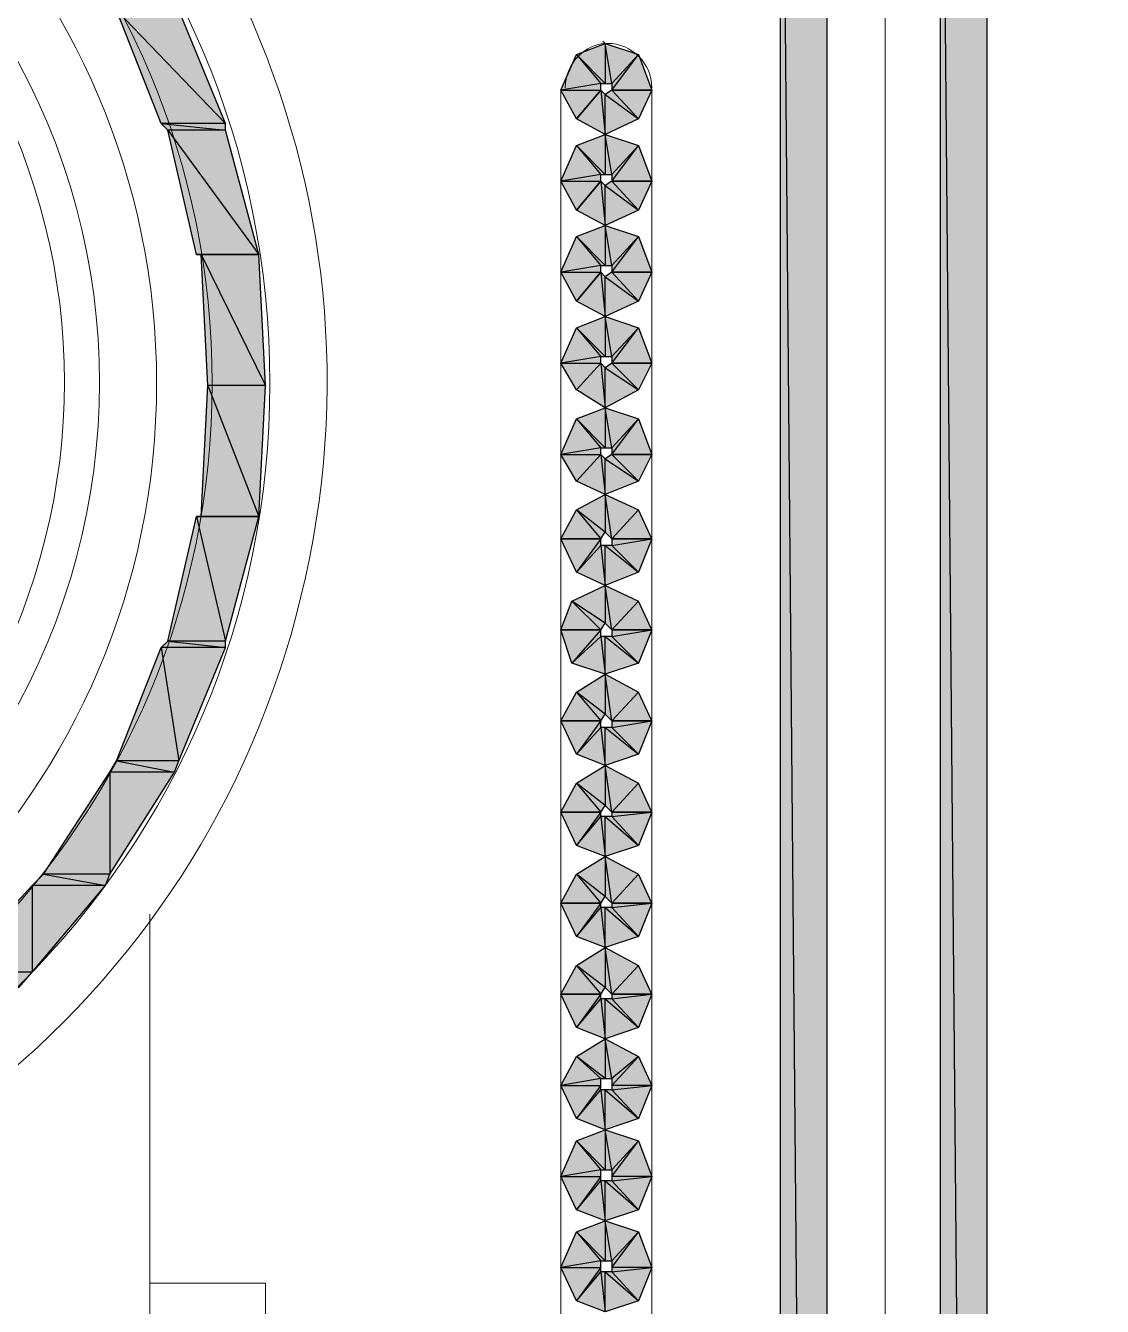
# Model space of a CAD drawing. Header units: millimetres. Extents: x 50 to 186, y -32 to 33.
# Drawn here: x 121.12 to 121.797, y -7.125 to -6.32 of the extents above; entities that cross this region are included whole.
import ezdxf

# ---------------------------------------------------------------- set-up
doc = ezdxf.new("R2010")
doc.units = ezdxf.units.MM
doc.layers.add('Prumada Eletrica', color=40, linetype='Continuous', lineweight=30)

msp = doc.modelspace()

# ---------------------------------------------------------------- hatches: boundary and pattern name
at = {"layer": 'Prumada Eletrica', "true_color": 0x000007}
h = msp.add_hatch(color=7, dxfattribs=at)
h.paths.add_polyline_path([(121.62431, -5.98433), (121.59498, -5.98433), (121.62431, -9.32817)])
h.paths.add_polyline_path([(121.59498, -5.98433), (121.62431, -9.32817), (121.59498, -9.32817)])
h = msp.add_hatch(color=7, dxfattribs=at)
h.paths.add_polyline_path([(121.72488, -5.98433), (121.69555, -5.98433), (121.72488, -9.32817)])
h.paths.add_polyline_path([(121.69555, -5.98433), (121.72488, -9.32817), (121.69555, -9.32817)])
h = msp.add_hatch(color=7, dxfattribs=at)
h.paths.add_polyline_path([(121.21646, -6.30977), (121.17735, -6.30977), (121.24579, -6.38101)])
h.paths.add_polyline_path([(121.17735, -6.30977), (121.24579, -6.38101), (121.20529, -6.38101)])
h = msp.add_hatch(color=7, dxfattribs=at)
h.paths.add_polyline_path([(121.51397, -6.36006), (121.48883, -6.36006), (121.50559, -6.33771)])
h.paths.add_polyline_path([(121.48883, -6.36006), (121.50559, -6.33771), (121.48883, -6.35587)])
h.paths.add_polyline_path([(121.50559, -6.33771), (121.48883, -6.35587), (121.48464, -6.33073)])
h.paths.add_polyline_path([(121.48883, -6.35587), (121.48464, -6.33073), (121.48464, -6.35587)])
h.paths.add_polyline_path([(121.48464, -6.33073), (121.48464, -6.35587), (121.46648, -6.33771)])
h.paths.add_polyline_path([(121.48464, -6.35587), (121.46648, -6.33771), (121.48184, -6.35587)])
h.paths.add_polyline_path([(121.46648, -6.33771), (121.48184, -6.35587), (121.4567, -6.36006)])
h.paths.add_polyline_path([(121.48184, -6.35587), (121.4567, -6.36006), (121.48184, -6.36006)])
h.paths.add_polyline_path([(121.4567, -6.36006), (121.48184, -6.36006), (121.46648, -6.37822)])
h = msp.add_hatch(color=7, dxfattribs=at)
h.paths.add_polyline_path([(121.46648, -6.37822), (121.48184, -6.36006), (121.48464, -6.38799)])
h.paths.add_polyline_path([(121.48184, -6.36006), (121.48464, -6.38799), (121.48464, -6.36285)])
h.paths.add_polyline_path([(121.48464, -6.38799), (121.48464, -6.36285), (121.50559, -6.37822)])
h.paths.add_polyline_path([(121.48464, -6.36285), (121.50559, -6.37822), (121.48883, -6.36006)])
h.paths.add_polyline_path([(121.50559, -6.37822), (121.48883, -6.36006), (121.51397, -6.36006)])
h = msp.add_hatch(color=7, dxfattribs=at)
h.paths.add_polyline_path([(121.24579, -6.38101), (121.20529, -6.38101), (121.24579, -6.3852)])
h.paths.add_polyline_path([(121.20529, -6.38101), (121.24579, -6.3852), (121.20948, -6.3852)])
h = msp.add_hatch(color=7, dxfattribs=at)
h.paths.add_polyline_path([(121.24579, -6.3852), (121.20948, -6.3852), (121.26674, -6.46342)])
h.paths.add_polyline_path([(121.20948, -6.3852), (121.26674, -6.46342), (121.22763, -6.46342)])
h = msp.add_hatch(color=7, dxfattribs=at)
h.paths.add_polyline_path([(121.51397, -6.41732), (121.48883, -6.41732), (121.50559, -6.39498)])
h.paths.add_polyline_path([(121.48883, -6.41732), (121.50559, -6.39498), (121.48883, -6.41313)])
h.paths.add_polyline_path([(121.50559, -6.39498), (121.48883, -6.41313), (121.48464, -6.38799)])
h.paths.add_polyline_path([(121.48883, -6.41313), (121.48464, -6.38799), (121.48464, -6.41313)])
h.paths.add_polyline_path([(121.48464, -6.38799), (121.48464, -6.41313), (121.46648, -6.39498)])
h.paths.add_polyline_path([(121.48464, -6.41313), (121.46648, -6.39498), (121.48184, -6.41313)])
h.paths.add_polyline_path([(121.46648, -6.39498), (121.48184, -6.41313), (121.4567, -6.41732)])
h.paths.add_polyline_path([(121.48184, -6.41313), (121.4567, -6.41732), (121.48184, -6.41732)])
h.paths.add_polyline_path([(121.4567, -6.41732), (121.48184, -6.41732), (121.46648, -6.43548)])
h = msp.add_hatch(color=7, dxfattribs=at)
h.paths.add_polyline_path([(121.46648, -6.43548), (121.48184, -6.41732), (121.48464, -6.44526)])
h.paths.add_polyline_path([(121.48184, -6.41732), (121.48464, -6.44526), (121.48464, -6.42012)])
h.paths.add_polyline_path([(121.48464, -6.44526), (121.48464, -6.42012), (121.50559, -6.43548)])
h.paths.add_polyline_path([(121.48464, -6.42012), (121.50559, -6.43548), (121.48883, -6.41732)])
h.paths.add_polyline_path([(121.50559, -6.43548), (121.48883, -6.41732), (121.51397, -6.41732)])
h = msp.add_hatch(color=7, dxfattribs=at)
h.paths.add_polyline_path([(121.51397, -6.47459), (121.48883, -6.47459), (121.50559, -6.45224)])
h.paths.add_polyline_path([(121.48883, -6.47459), (121.50559, -6.45224), (121.48883, -6.4704)])
h.paths.add_polyline_path([(121.50559, -6.45224), (121.48883, -6.4704), (121.48464, -6.44526)])
h.paths.add_polyline_path([(121.48883, -6.4704), (121.48464, -6.44526), (121.48464, -6.4704)])
h.paths.add_polyline_path([(121.48464, -6.44526), (121.48464, -6.4704), (121.46648, -6.45224)])
h.paths.add_polyline_path([(121.48464, -6.4704), (121.46648, -6.45224), (121.48184, -6.4704)])
h.paths.add_polyline_path([(121.46648, -6.45224), (121.48184, -6.4704), (121.4567, -6.47459)])
h.paths.add_polyline_path([(121.48184, -6.4704), (121.4567, -6.47459), (121.48184, -6.47459)])
h.paths.add_polyline_path([(121.4567, -6.47459), (121.48184, -6.47459), (121.46648, -6.49275)])
h = msp.add_hatch(color=7, dxfattribs=at)
h.paths.add_polyline_path([(121.26674, -6.46342), (121.23043, -6.46342), (121.27093, -6.54583)])
h.paths.add_polyline_path([(121.23043, -6.46342), (121.27093, -6.54583), (121.23462, -6.54583)])
h = msp.add_hatch(color=7, dxfattribs=at)
h.paths.add_polyline_path([(121.46648, -6.49275), (121.48184, -6.47459), (121.48464, -6.50253)])
h.paths.add_polyline_path([(121.48184, -6.47459), (121.48464, -6.50253), (121.48464, -6.47739)])
h.paths.add_polyline_path([(121.48464, -6.50253), (121.48464, -6.47739), (121.50559, -6.49275)])
h.paths.add_polyline_path([(121.48464, -6.47739), (121.50559, -6.49275), (121.48883, -6.47459)])
h.paths.add_polyline_path([(121.50559, -6.49275), (121.48883, -6.47459), (121.51397, -6.47459)])
h = msp.add_hatch(color=7, dxfattribs=at)
h.paths.add_polyline_path([(121.51397, -6.53186), (121.48883, -6.53186), (121.50559, -6.50951)])
h.paths.add_polyline_path([(121.48883, -6.53186), (121.50559, -6.50951), (121.48883, -6.52767)])
h.paths.add_polyline_path([(121.50559, -6.50951), (121.48883, -6.52767), (121.48464, -6.50253)])
h.paths.add_polyline_path([(121.48883, -6.52767), (121.48464, -6.50253), (121.48464, -6.52767)])
h.paths.add_polyline_path([(121.48464, -6.50253), (121.48464, -6.52767), (121.46648, -6.50951)])
h.paths.add_polyline_path([(121.48464, -6.52767), (121.46648, -6.50951), (121.48184, -6.52767)])
h.paths.add_polyline_path([(121.46648, -6.50951), (121.48184, -6.52767), (121.4567, -6.53186)])
h.paths.add_polyline_path([(121.48184, -6.52767), (121.4567, -6.53186), (121.48184, -6.53186)])
h.paths.add_polyline_path([(121.4567, -6.53186), (121.48184, -6.53186), (121.46648, -6.54862)])
h = msp.add_hatch(color=7, dxfattribs=at)
h.paths.add_polyline_path([(121.46648, -6.54862), (121.48184, -6.53186), (121.48464, -6.55979)])
h.paths.add_polyline_path([(121.48184, -6.53186), (121.48464, -6.55979), (121.48464, -6.53465)])
h.paths.add_polyline_path([(121.48464, -6.55979), (121.48464, -6.53465), (121.50559, -6.54862)])
h.paths.add_polyline_path([(121.48464, -6.53465), (121.50559, -6.54862), (121.48883, -6.53186)])
h.paths.add_polyline_path([(121.50559, -6.54862), (121.48883, -6.53186), (121.51397, -6.53186)])
h = msp.add_hatch(color=7, dxfattribs=at)
h.paths.add_polyline_path([(121.27093, -6.54583), (121.23462, -6.54583), (121.26674, -6.62823)])
h.paths.add_polyline_path([(121.23462, -6.54583), (121.26674, -6.62823), (121.23043, -6.62823)])
h = msp.add_hatch(color=7, dxfattribs=at)
h.paths.add_polyline_path([(121.51397, -6.58913), (121.48883, -6.58913), (121.50559, -6.56678)])
h.paths.add_polyline_path([(121.48883, -6.58913), (121.50559, -6.56678), (121.48883, -6.58494)])
h.paths.add_polyline_path([(121.50559, -6.56678), (121.48883, -6.58494), (121.48464, -6.55979)])
h.paths.add_polyline_path([(121.48883, -6.58494), (121.48464, -6.55979), (121.48464, -6.58494)])
h.paths.add_polyline_path([(121.48464, -6.55979), (121.48464, -6.58494), (121.46648, -6.56678)])
h.paths.add_polyline_path([(121.48464, -6.58494), (121.46648, -6.56678), (121.48184, -6.58494)])
h.paths.add_polyline_path([(121.46648, -6.56678), (121.48184, -6.58494), (121.4567, -6.58913)])
h.paths.add_polyline_path([(121.48184, -6.58494), (121.4567, -6.58913), (121.48184, -6.58913)])
h.paths.add_polyline_path([(121.4567, -6.58913), (121.48184, -6.58913), (121.46648, -6.60589)])
h = msp.add_hatch(color=7, dxfattribs=at)
h.paths.add_polyline_path([(121.46648, -6.60589), (121.48184, -6.58913), (121.48464, -6.61427)])
h.paths.add_polyline_path([(121.48184, -6.58913), (121.48464, -6.61427), (121.48464, -6.59192)])
h.paths.add_polyline_path([(121.48464, -6.61427), (121.48464, -6.59192), (121.50559, -6.60589)])
h.paths.add_polyline_path([(121.48464, -6.59192), (121.50559, -6.60589), (121.48883, -6.58913)])
h.paths.add_polyline_path([(121.50559, -6.60589), (121.48883, -6.58913), (121.51397, -6.58913)])
h = msp.add_hatch(color=7, dxfattribs=at)
h.paths.add_polyline_path([(121.51397, -6.6422), (121.50559, -6.62404), (121.48883, -6.6422)])
h.paths.add_polyline_path([(121.50559, -6.62404), (121.48883, -6.6422), (121.48464, -6.61427)])
h.paths.add_polyline_path([(121.48883, -6.6422), (121.48464, -6.61427), (121.48464, -6.63801)])
h.paths.add_polyline_path([(121.48464, -6.61427), (121.48464, -6.63801), (121.46648, -6.62404)])
h.paths.add_polyline_path([(121.48464, -6.63801), (121.46648, -6.62404), (121.48184, -6.6422)])
h.paths.add_polyline_path([(121.46648, -6.62404), (121.48184, -6.6422), (121.4567, -6.6422)])
h = msp.add_hatch(color=7, dxfattribs=at)
h.paths.add_polyline_path([(121.26674, -6.62823), (121.22763, -6.62823), (121.24579, -6.70645)])
h.paths.add_polyline_path([(121.22763, -6.62823), (121.24579, -6.70645), (121.20948, -6.70645)])
h = msp.add_hatch(color=7, dxfattribs=at)
h.paths.add_polyline_path([(121.4567, -6.6422), (121.48184, -6.6422), (121.46648, -6.66315)])
h.paths.add_polyline_path([(121.48184, -6.6422), (121.46648, -6.66315), (121.48184, -6.64639)])
h.paths.add_polyline_path([(121.46648, -6.66315), (121.48184, -6.64639), (121.48464, -6.67153)])
h.paths.add_polyline_path([(121.48184, -6.64639), (121.48464, -6.67153), (121.48464, -6.64639)])
h.paths.add_polyline_path([(121.48464, -6.67153), (121.48464, -6.64639), (121.50559, -6.66315)])
h.paths.add_polyline_path([(121.48464, -6.64639), (121.50559, -6.66315), (121.48883, -6.64639)])
h.paths.add_polyline_path([(121.50559, -6.66315), (121.48883, -6.64639), (121.51397, -6.6422)])
h.paths.add_polyline_path([(121.48883, -6.64639), (121.51397, -6.6422), (121.48883, -6.6422)])
h = msp.add_hatch(color=7, dxfattribs=at)
h.paths.add_polyline_path([(121.51397, -6.69947), (121.50559, -6.68131), (121.48883, -6.69947)])
h.paths.add_polyline_path([(121.50559, -6.68131), (121.48883, -6.69947), (121.48464, -6.67153)])
h.paths.add_polyline_path([(121.48883, -6.69947), (121.48464, -6.67153), (121.48464, -6.69528)])
h.paths.add_polyline_path([(121.48464, -6.67153), (121.48464, -6.69528), (121.46369, -6.68131)])
h.paths.add_polyline_path([(121.48464, -6.69528), (121.46369, -6.68131), (121.48184, -6.69947)])
h.paths.add_polyline_path([(121.46369, -6.68131), (121.48184, -6.69947), (121.4567, -6.69947)])
h = msp.add_hatch(color=7, dxfattribs=at)
h.paths.add_polyline_path([(121.4567, -6.69947), (121.48184, -6.69947), (121.46369, -6.72042)])
h.paths.add_polyline_path([(121.48184, -6.69947), (121.46369, -6.72042), (121.48184, -6.70366)])
h.paths.add_polyline_path([(121.46369, -6.72042), (121.48184, -6.70366), (121.48464, -6.7274)])
h.paths.add_polyline_path([(121.48184, -6.70366), (121.48464, -6.7274), (121.48464, -6.70366)])
h.paths.add_polyline_path([(121.48464, -6.7274), (121.48464, -6.70366), (121.50559, -6.72042)])
h.paths.add_polyline_path([(121.48464, -6.70366), (121.50559, -6.72042), (121.48883, -6.70366)])
h.paths.add_polyline_path([(121.50559, -6.72042), (121.48883, -6.70366), (121.51397, -6.69947)])
h.paths.add_polyline_path([(121.48883, -6.70366), (121.51397, -6.69947), (121.48883, -6.69947)])
h = msp.add_hatch(color=7, dxfattribs=at)
h.paths.add_polyline_path([(121.24579, -6.70645), (121.20948, -6.70645), (121.24579, -6.71064)])
h.paths.add_polyline_path([(121.20948, -6.70645), (121.24579, -6.71064), (121.20529, -6.71064)])
h = msp.add_hatch(color=7, dxfattribs=at)
h.paths.add_polyline_path([(121.24579, -6.71064), (121.20529, -6.71064), (121.21646, -6.78188)])
h.paths.add_polyline_path([(121.20529, -6.71064), (121.21646, -6.78188), (121.17735, -6.78188)])
h = msp.add_hatch(color=7, dxfattribs=at)
h.paths.add_polyline_path([(121.51397, -6.75674), (121.50559, -6.73858), (121.48883, -6.75674)])
h.paths.add_polyline_path([(121.50559, -6.73858), (121.48883, -6.75674), (121.48464, -6.7274)])
h.paths.add_polyline_path([(121.48883, -6.75674), (121.48464, -6.7274), (121.48464, -6.75255)])
h.paths.add_polyline_path([(121.48464, -6.7274), (121.48464, -6.75255), (121.46648, -6.73858)])
h.paths.add_polyline_path([(121.48464, -6.75255), (121.46648, -6.73858), (121.48184, -6.75674)])
h.paths.add_polyline_path([(121.46648, -6.73858), (121.48184, -6.75674), (121.4567, -6.75674)])
h = msp.add_hatch(color=7, dxfattribs=at)
h.paths.add_polyline_path([(121.4567, -6.75674), (121.48184, -6.75674), (121.46648, -6.77769)])
h.paths.add_polyline_path([(121.48184, -6.75674), (121.46648, -6.77769), (121.48184, -6.76093)])
h.paths.add_polyline_path([(121.46648, -6.77769), (121.48184, -6.76093), (121.48464, -6.78467)])
h.paths.add_polyline_path([(121.48184, -6.76093), (121.48464, -6.78467), (121.48464, -6.76093)])
h.paths.add_polyline_path([(121.48464, -6.78467), (121.48464, -6.76093), (121.50559, -6.77769)])
h.paths.add_polyline_path([(121.48464, -6.76093), (121.50559, -6.77769), (121.48883, -6.76093)])
h.paths.add_polyline_path([(121.50559, -6.77769), (121.48883, -6.76093), (121.51397, -6.75674)])
h.paths.add_polyline_path([(121.48883, -6.76093), (121.51397, -6.75674), (121.48883, -6.75674)])
h = msp.add_hatch(color=7, dxfattribs=at)
h.paths.add_polyline_path([(121.21646, -6.78188), (121.17735, -6.78188), (121.21367, -6.78886)])
h.paths.add_polyline_path([(121.17735, -6.78188), (121.21367, -6.78886), (121.17316, -6.78886)])
h = msp.add_hatch(color=7, dxfattribs=at)
h.paths.add_polyline_path([(121.51397, -6.814), (121.50559, -6.79585), (121.48883, -6.814)])
h.paths.add_polyline_path([(121.50559, -6.79585), (121.48883, -6.814), (121.48464, -6.78467)])
h.paths.add_polyline_path([(121.48883, -6.814), (121.48464, -6.78467), (121.48464, -6.80981)])
h.paths.add_polyline_path([(121.48464, -6.78467), (121.48464, -6.80981), (121.46648, -6.79585)])
h.paths.add_polyline_path([(121.48464, -6.80981), (121.46648, -6.79585), (121.48184, -6.814)])
h.paths.add_polyline_path([(121.46648, -6.79585), (121.48184, -6.814), (121.4567, -6.814)])
h = msp.add_hatch(color=7, dxfattribs=at)
h.paths.add_polyline_path([(121.21367, -6.78886), (121.17316, -6.78886), (121.17316, -6.85311)])
h.paths.add_polyline_path([(121.17316, -6.78886), (121.17316, -6.85311), (121.13126, -6.85311)])
h = msp.add_hatch(color=7, dxfattribs=at)
h.paths.add_polyline_path([(121.4567, -6.814), (121.48184, -6.814), (121.46648, -6.83496)])
h.paths.add_polyline_path([(121.48184, -6.814), (121.46648, -6.83496), (121.48184, -6.8168)])
h.paths.add_polyline_path([(121.46648, -6.83496), (121.48184, -6.8168), (121.48464, -6.84194)])
h.paths.add_polyline_path([(121.48184, -6.8168), (121.48464, -6.84194), (121.48464, -6.8168)])
h.paths.add_polyline_path([(121.48464, -6.84194), (121.48464, -6.8168), (121.50559, -6.83496)])
h.paths.add_polyline_path([(121.48464, -6.8168), (121.50559, -6.83496), (121.48883, -6.8168)])
h.paths.add_polyline_path([(121.50559, -6.83496), (121.48883, -6.8168), (121.51397, -6.814)])
h.paths.add_polyline_path([(121.48883, -6.8168), (121.51397, -6.814), (121.48883, -6.814)])
h = msp.add_hatch(color=7, dxfattribs=at)
h.paths.add_polyline_path([(121.51397, -6.87127), (121.50559, -6.85311), (121.48883, -6.87127)])
h.paths.add_polyline_path([(121.50559, -6.85311), (121.48883, -6.87127), (121.48464, -6.84194)])
h.paths.add_polyline_path([(121.48883, -6.87127), (121.48464, -6.84194), (121.48464, -6.86708)])
h.paths.add_polyline_path([(121.48464, -6.84194), (121.48464, -6.86708), (121.46648, -6.85311)])
h.paths.add_polyline_path([(121.48464, -6.86708), (121.46648, -6.85311), (121.48184, -6.87127)])
h.paths.add_polyline_path([(121.46648, -6.85311), (121.48184, -6.87127), (121.4567, -6.87127)])
h = msp.add_hatch(color=7, dxfattribs=at)
h.paths.add_polyline_path([(121.17037, -6.8601), (121.12427, -6.8601), (121.12427, -6.91457)])
h.paths.add_polyline_path([(121.12427, -6.8601), (121.12427, -6.91457), (121.07399, -6.91457)])
h = msp.add_hatch(color=7, dxfattribs=at)
h.paths.add_polyline_path([(121.17316, -6.85311), (121.13126, -6.85311), (121.17037, -6.8601)])
h.paths.add_polyline_path([(121.13126, -6.85311), (121.17037, -6.8601), (121.12427, -6.8601)])
h = msp.add_hatch(color=7, dxfattribs=at)
h.paths.add_polyline_path([(121.4567, -6.87127), (121.48184, -6.87127), (121.46648, -6.89222)])
h.paths.add_polyline_path([(121.48184, -6.87127), (121.46648, -6.89222), (121.48184, -6.87406)])
h.paths.add_polyline_path([(121.46648, -6.89222), (121.48184, -6.87406), (121.48464, -6.89921)])
h.paths.add_polyline_path([(121.48184, -6.87406), (121.48464, -6.89921), (121.48464, -6.87406)])
h.paths.add_polyline_path([(121.48464, -6.89921), (121.48464, -6.87406), (121.50559, -6.89222)])
h.paths.add_polyline_path([(121.48464, -6.87406), (121.50559, -6.89222), (121.48883, -6.87406)])
h.paths.add_polyline_path([(121.50559, -6.89222), (121.48883, -6.87406), (121.51397, -6.87127)])
h.paths.add_polyline_path([(121.48883, -6.87406), (121.51397, -6.87127), (121.48883, -6.87127)])
h = msp.add_hatch(color=7, dxfattribs=at)
h.paths.add_polyline_path([(121.51397, -6.92854), (121.50559, -6.91038), (121.48883, -6.92854)])
h.paths.add_polyline_path([(121.50559, -6.91038), (121.48883, -6.92854), (121.48464, -6.89921)])
h.paths.add_polyline_path([(121.48883, -6.92854), (121.48464, -6.89921), (121.48464, -6.92435)])
h.paths.add_polyline_path([(121.48464, -6.89921), (121.48464, -6.92435), (121.46648, -6.91038)])
h.paths.add_polyline_path([(121.48464, -6.92435), (121.46648, -6.91038), (121.48184, -6.92854)])
h.paths.add_polyline_path([(121.46648, -6.91038), (121.48184, -6.92854), (121.4567, -6.92854)])
h = msp.add_hatch(color=7, dxfattribs=at)
h.paths.add_polyline_path([(121.12427, -6.91457), (121.07399, -6.91457), (121.11589, -6.92435)])
h.paths.add_polyline_path([(121.07399, -6.91457), (121.11589, -6.92435), (121.05863, -6.92435)])
h = msp.add_hatch(color=7, dxfattribs=at)
h.paths.add_polyline_path([(121.4567, -6.92854), (121.48184, -6.92854), (121.46648, -6.94949)])
h.paths.add_polyline_path([(121.48184, -6.92854), (121.46648, -6.94949), (121.48184, -6.93133)])
h.paths.add_polyline_path([(121.46648, -6.94949), (121.48184, -6.93133), (121.48464, -6.95647)])
h.paths.add_polyline_path([(121.48184, -6.93133), (121.48464, -6.95647), (121.48464, -6.93133)])
h.paths.add_polyline_path([(121.48464, -6.95647), (121.48464, -6.93133), (121.50559, -6.94949)])
h.paths.add_polyline_path([(121.48464, -6.93133), (121.50559, -6.94949), (121.48883, -6.93133)])
h.paths.add_polyline_path([(121.50559, -6.94949), (121.48883, -6.93133), (121.51397, -6.92854)])
h.paths.add_polyline_path([(121.48883, -6.93133), (121.51397, -6.92854), (121.48883, -6.92854)])
h = msp.add_hatch(color=7, dxfattribs=at)
h.paths.add_polyline_path([(121.50559, -7.00676), (121.48883, -6.9886), (121.51397, -6.98581)])
h.paths.add_polyline_path([(121.48883, -6.9886), (121.51397, -6.98581), (121.48883, -6.98581)])
h.paths.add_polyline_path([(121.51397, -6.98581), (121.48883, -6.98581), (121.50559, -6.96765)])
h.paths.add_polyline_path([(121.48883, -6.98581), (121.50559, -6.96765), (121.48883, -6.98161)])
h.paths.add_polyline_path([(121.50559, -6.96765), (121.48883, -6.98161), (121.48464, -6.95647)])
h.paths.add_polyline_path([(121.48883, -6.98161), (121.48464, -6.95647), (121.48464, -6.98161)])
h.paths.add_polyline_path([(121.48464, -6.95647), (121.48464, -6.98161), (121.46648, -6.96765)])
h.paths.add_polyline_path([(121.48464, -6.98161), (121.46648, -6.96765), (121.48184, -6.98161)])
h.paths.add_polyline_path([(121.46648, -6.96765), (121.48184, -6.98161), (121.4567, -6.98581)])
h.paths.add_polyline_path([(121.48184, -6.98161), (121.4567, -6.98581), (121.48184, -6.98581)])
h.paths.add_polyline_path([(121.4567, -6.98581), (121.48184, -6.98581), (121.46648, -7.00676)])
h.paths.add_polyline_path([(121.48184, -6.98581), (121.46648, -7.00676), (121.48184, -6.9886)])
h.paths.add_polyline_path([(121.46648, -7.00676), (121.48184, -6.9886), (121.48464, -7.01374)])
h.paths.add_polyline_path([(121.48184, -6.9886), (121.48464, -7.01374), (121.48464, -6.9886)])
h.paths.add_polyline_path([(121.48464, -7.01374), (121.48464, -6.9886), (121.50559, -7.00676)])
h.paths.add_polyline_path([(121.48464, -6.9886), (121.50559, -7.00676), (121.48883, -6.9886)])
h = msp.add_hatch(color=7, dxfattribs=at)
h.paths.add_polyline_path([(121.50559, -7.06402), (121.48883, -7.04587), (121.51397, -7.04307)])
h.paths.add_polyline_path([(121.48883, -7.04587), (121.51397, -7.04307), (121.48883, -7.04307)])
h.paths.add_polyline_path([(121.51397, -7.04307), (121.48883, -7.04307), (121.50559, -7.02072)])
h.paths.add_polyline_path([(121.48883, -7.04307), (121.50559, -7.02072), (121.48883, -7.03888)])
h.paths.add_polyline_path([(121.50559, -7.02072), (121.48883, -7.03888), (121.48464, -7.01374)])
h.paths.add_polyline_path([(121.48883, -7.03888), (121.48464, -7.01374), (121.48464, -7.03888)])
h.paths.add_polyline_path([(121.48464, -7.01374), (121.48464, -7.03888), (121.46648, -7.02072)])
h.paths.add_polyline_path([(121.48464, -7.03888), (121.46648, -7.02072), (121.48184, -7.03888)])
h.paths.add_polyline_path([(121.46648, -7.02072), (121.48184, -7.03888), (121.4567, -7.04307)])
h.paths.add_polyline_path([(121.48184, -7.03888), (121.4567, -7.04307), (121.48184, -7.04307)])
h.paths.add_polyline_path([(121.4567, -7.04307), (121.48184, -7.04307), (121.46648, -7.06402)])
h.paths.add_polyline_path([(121.48184, -7.04307), (121.46648, -7.06402), (121.48184, -7.04587)])
h.paths.add_polyline_path([(121.46648, -7.06402), (121.48184, -7.04587), (121.48464, -7.07101)])
h.paths.add_polyline_path([(121.48184, -7.04587), (121.48464, -7.07101), (121.48464, -7.04587)])
h.paths.add_polyline_path([(121.48464, -7.07101), (121.48464, -7.04587), (121.50559, -7.06402)])
h.paths.add_polyline_path([(121.48464, -7.04587), (121.50559, -7.06402), (121.48883, -7.04587)])
h = msp.add_hatch(color=7, dxfattribs=at)
h.paths.add_polyline_path([(121.50559, -7.12129), (121.48883, -7.10313), (121.51397, -7.10034)])
h.paths.add_polyline_path([(121.48883, -7.10313), (121.51397, -7.10034), (121.48883, -7.10034)])
h.paths.add_polyline_path([(121.51397, -7.10034), (121.48883, -7.10034), (121.50559, -7.07799)])
h.paths.add_polyline_path([(121.48883, -7.10034), (121.50559, -7.07799), (121.48883, -7.09615)])
h.paths.add_polyline_path([(121.50559, -7.07799), (121.48883, -7.09615), (121.48464, -7.07101)])
h.paths.add_polyline_path([(121.48883, -7.09615), (121.48464, -7.07101), (121.48464, -7.09615)])
h.paths.add_polyline_path([(121.48464, -7.07101), (121.48464, -7.09615), (121.46648, -7.07799)])
h.paths.add_polyline_path([(121.48464, -7.09615), (121.46648, -7.07799), (121.48184, -7.09615)])
h.paths.add_polyline_path([(121.46648, -7.07799), (121.48184, -7.09615), (121.4567, -7.10034)])
h.paths.add_polyline_path([(121.48184, -7.09615), (121.4567, -7.10034), (121.48184, -7.10034)])
h.paths.add_polyline_path([(121.4567, -7.10034), (121.48184, -7.10034), (121.46648, -7.12129)])
h.paths.add_polyline_path([(121.48184, -7.10034), (121.46648, -7.12129), (121.48184, -7.10313)])
h.paths.add_polyline_path([(121.46648, -7.12129), (121.48184, -7.10313), (121.48464, -7.12827)])
h.paths.add_polyline_path([(121.48184, -7.10313), (121.48464, -7.12827), (121.48464, -7.10313)])
h.paths.add_polyline_path([(121.48464, -7.12827), (121.48464, -7.10313), (121.50559, -7.12129)])
h.paths.add_polyline_path([(121.48464, -7.10313), (121.50559, -7.12129), (121.48883, -7.10313)])

# ---------------------------------------------------------------- linework, layer by layer
at = {"layer": 'Prumada Eletrica', "color": 7, "linetype": 'Continuous', "lineweight": 20, "true_color": 0x000007}
for points in [[(119.80713, -5.61978), (121.66063, -5.61978), (121.66063, -9.32817), (119.80713, -9.32817)], [(121.66063, -5.61978), (123.51273, -5.61978), (123.51273, -9.32817), (121.66063, -9.32817)]]:
    msp.add_lwpolyline(points, close=True, dxfattribs=at)
for points in [[(119.87976, -5.76224), (121.59498, -5.76224), (121.59498, -9.32817), (119.87278, -9.32817), (119.87138, -9.32677), (119.80713, -9.32817)], [(121.66063, -5.84884), (121.66063, -9.32817), (119.80713, -9.32817), (119.80713, -5.84884)], [(121.59498, -9.32817), (121.62431, -9.32817), (121.62431, -5.98433)], [(121.72488, -9.32817), (121.69555, -9.32817), (121.69555, -5.98433)], [(121.48464, -6.33073), (121.48324, -6.32933), (121.48324, -6.32933)], [(121.4567, -6.36006), (121.4567, -7.26795), (121.4567, -7.26795)], [(121.51397, -7.26795), (121.51397, -6.36006), (121.51397, -6.36006)], [(121.1983, -7.22186), (121.1983, -6.87825), (121.1983, -6.87825)], [(121.27093, -7.22186), (121.27093, -7.11012), (121.1983, -7.11012)]]:
    msp.add_lwpolyline(points, dxfattribs=at)
at = {"layer": 'Prumada Eletrica', "color": 7, "linetype": 'Continuous', "lineweight": -2, "true_color": 0x000007}
for points in [[(121.62431, -5.98433), (121.59498, -5.98433), (121.62431, -9.32817)], [(121.59498, -5.98433), (121.62431, -9.32817), (121.59498, -9.32817)], [(121.72488, -5.98433), (121.69555, -5.98433), (121.72488, -9.32817)], [(121.69555, -5.98433), (121.72488, -9.32817), (121.69555, -9.32817)], [(121.21646, -6.30977), (121.17735, -6.30977), (121.24579, -6.38101)], [(121.17735, -6.30977), (121.24579, -6.38101), (121.20529, -6.38101)], [(121.48464, -6.33073), (121.48464, -6.35587), (121.46648, -6.33771)], [(121.50559, -6.33771), (121.48883, -6.35587), (121.48464, -6.33073)], [(121.48883, -6.35587), (121.48464, -6.33073), (121.48464, -6.35587)], [(121.46648, -6.33771), (121.48184, -6.35587), (121.4567, -6.36006)], [(121.48464, -6.35587), (121.46648, -6.33771), (121.48184, -6.35587)], [(121.51397, -6.36006), (121.48883, -6.36006), (121.50559, -6.33771)], [(121.48883, -6.36006), (121.50559, -6.33771), (121.48883, -6.35587)], [(121.48184, -6.35587), (121.4567, -6.36006), (121.48184, -6.36006)], [(121.4567, -6.36006), (121.48184, -6.36006), (121.46648, -6.37822)], [(121.46648, -6.37822), (121.48184, -6.36006), (121.48464, -6.38799)], [(121.48184, -6.36006), (121.48464, -6.38799), (121.48464, -6.36285)], [(121.48464, -6.36285), (121.50559, -6.37822), (121.48883, -6.36006)], [(121.50559, -6.37822), (121.48883, -6.36006), (121.51397, -6.36006)], [(121.48464, -6.38799), (121.48464, -6.36285), (121.50559, -6.37822)], [(121.24579, -6.38101), (121.20529, -6.38101), (121.24579, -6.3852)], [(121.20529, -6.38101), (121.24579, -6.3852), (121.20948, -6.3852)], [(121.24579, -6.3852), (121.20948, -6.3852), (121.26674, -6.46342)], [(121.20948, -6.3852), (121.26674, -6.46342), (121.22763, -6.46342)], [(121.48464, -6.38799), (121.48464, -6.41313), (121.46648, -6.39498)], [(121.50559, -6.39498), (121.48883, -6.41313), (121.48464, -6.38799)], [(121.48883, -6.41313), (121.48464, -6.38799), (121.48464, -6.41313)], [(121.46648, -6.39498), (121.48184, -6.41313), (121.4567, -6.41732)], [(121.48464, -6.41313), (121.46648, -6.39498), (121.48184, -6.41313)], [(121.51397, -6.41732), (121.48883, -6.41732), (121.50559, -6.39498)], [(121.48883, -6.41732), (121.50559, -6.39498), (121.48883, -6.41313)], [(121.48184, -6.41313), (121.4567, -6.41732), (121.48184, -6.41732)], [(121.4567, -6.41732), (121.48184, -6.41732), (121.46648, -6.43548)], [(121.46648, -6.43548), (121.48184, -6.41732), (121.48464, -6.44526)], [(121.48184, -6.41732), (121.48464, -6.44526), (121.48464, -6.42012)], [(121.48464, -6.42012), (121.50559, -6.43548), (121.48883, -6.41732)], [(121.50559, -6.43548), (121.48883, -6.41732), (121.51397, -6.41732)], [(121.48464, -6.44526), (121.48464, -6.42012), (121.50559, -6.43548)], [(121.48464, -6.44526), (121.48464, -6.4704), (121.46648, -6.45224)], [(121.50559, -6.45224), (121.48883, -6.4704), (121.48464, -6.44526)], [(121.48883, -6.4704), (121.48464, -6.44526), (121.48464, -6.4704)], [(121.46648, -6.45224), (121.48184, -6.4704), (121.4567, -6.47459)], [(121.48464, -6.4704), (121.46648, -6.45224), (121.48184, -6.4704)], [(121.51397, -6.47459), (121.48883, -6.47459), (121.50559, -6.45224)], [(121.48883, -6.47459), (121.50559, -6.45224), (121.48883, -6.4704)], [(121.26674, -6.46342), (121.22763, -6.46342)], [(121.22763, -6.46342), (121.26674, -6.46342), (121.23043, -6.46342)], [(121.26674, -6.46342), (121.23043, -6.46342), (121.27093, -6.54583)], [(121.23043, -6.46342), (121.27093, -6.54583), (121.23462, -6.54583)], [(121.48184, -6.4704), (121.4567, -6.47459), (121.48184, -6.47459)], [(121.4567, -6.47459), (121.48184, -6.47459), (121.46648, -6.49275)], [(121.46648, -6.49275), (121.48184, -6.47459), (121.48464, -6.50253)], [(121.48184, -6.47459), (121.48464, -6.50253), (121.48464, -6.47739)], [(121.48464, -6.47739), (121.50559, -6.49275), (121.48883, -6.47459)], [(121.48464, -6.50253), (121.48464, -6.47739), (121.50559, -6.49275)], [(121.50559, -6.49275), (121.48883, -6.47459), (121.51397, -6.47459)], [(121.48464, -6.50253), (121.48464, -6.52767), (121.46648, -6.50951)], [(121.50559, -6.50951), (121.48883, -6.52767), (121.48464, -6.50253)], [(121.48883, -6.52767), (121.48464, -6.50253), (121.48464, -6.52767)], [(121.46648, -6.50951), (121.48184, -6.52767), (121.4567, -6.53186)], [(121.48464, -6.52767), (121.46648, -6.50951), (121.48184, -6.52767)], [(121.51397, -6.53186), (121.48883, -6.53186), (121.50559, -6.50951)], [(121.48883, -6.53186), (121.50559, -6.50951), (121.48883, -6.52767)], [(121.48184, -6.52767), (121.4567, -6.53186), (121.48184, -6.53186)], [(121.4567, -6.53186), (121.48184, -6.53186), (121.46648, -6.54862)], [(121.46648, -6.54862), (121.48184, -6.53186), (121.48464, -6.55979)], [(121.48184, -6.53186), (121.48464, -6.55979), (121.48464, -6.53465)], [(121.48464, -6.53465), (121.50559, -6.54862), (121.48883, -6.53186)], [(121.48464, -6.55979), (121.48464, -6.53465), (121.50559, -6.54862)], [(121.50559, -6.54862), (121.48883, -6.53186), (121.51397, -6.53186)], [(121.23462, -6.54583), (121.26674, -6.62823), (121.23043, -6.62823)], [(121.27093, -6.54583), (121.23462, -6.54583), (121.26674, -6.62823)], [(121.48464, -6.55979), (121.48464, -6.58494), (121.46648, -6.56678)], [(121.50559, -6.56678), (121.48883, -6.58494), (121.48464, -6.55979)], [(121.48883, -6.58494), (121.48464, -6.55979), (121.48464, -6.58494)], [(121.46648, -6.56678), (121.48184, -6.58494), (121.4567, -6.58913)], [(121.48464, -6.58494), (121.46648, -6.56678), (121.48184, -6.58494)], [(121.51397, -6.58913), (121.48883, -6.58913), (121.50559, -6.56678)], [(121.48883, -6.58913), (121.50559, -6.56678), (121.48883, -6.58494)], [(121.48184, -6.58494), (121.4567, -6.58913), (121.48184, -6.58913)], [(121.4567, -6.58913), (121.48184, -6.58913), (121.46648, -6.60589)], [(121.46648, -6.60589), (121.48184, -6.58913), (121.48464, -6.61427)], [(121.48184, -6.58913), (121.48464, -6.61427), (121.48464, -6.59192)], [(121.48464, -6.59192), (121.50559, -6.60589), (121.48883, -6.58913)], [(121.48464, -6.61427), (121.48464, -6.59192), (121.50559, -6.60589)], [(121.50559, -6.60589), (121.48883, -6.58913), (121.51397, -6.58913)], [(121.48464, -6.61427), (121.48464, -6.63801), (121.46648, -6.62404)], [(121.50559, -6.62404), (121.48883, -6.6422), (121.48464, -6.61427)], [(121.48883, -6.6422), (121.48464, -6.61427), (121.48464, -6.63801)], [(121.46648, -6.62404), (121.48184, -6.6422), (121.4567, -6.6422)], [(121.48464, -6.63801), (121.46648, -6.62404), (121.48184, -6.6422)], [(121.51397, -6.6422), (121.50559, -6.62404), (121.48883, -6.6422)], [(121.22763, -6.62823), (121.24579, -6.70645), (121.20948, -6.70645)], [(121.23043, -6.62823), (121.26674, -6.62823), (121.22763, -6.62823)], [(121.26674, -6.62823), (121.22763, -6.62823), (121.24579, -6.70645)], [(121.26674, -6.62823), (121.23043, -6.62823)], [(121.4567, -6.6422), (121.48184, -6.6422), (121.46648, -6.66315)], [(121.48184, -6.6422), (121.46648, -6.66315), (121.48184, -6.64639)], [(121.50559, -6.66315), (121.48883, -6.64639), (121.51397, -6.6422)], [(121.48883, -6.64639), (121.51397, -6.6422), (121.48883, -6.6422)], [(121.46648, -6.66315), (121.48184, -6.64639), (121.48464, -6.67153)], [(121.48184, -6.64639), (121.48464, -6.67153), (121.48464, -6.64639)], [(121.48464, -6.67153), (121.48464, -6.64639), (121.50559, -6.66315)], [(121.48464, -6.64639), (121.50559, -6.66315), (121.48883, -6.64639)], [(121.48464, -6.67153), (121.48464, -6.69528), (121.46369, -6.68131)], [(121.50559, -6.68131), (121.48883, -6.69947), (121.48464, -6.67153)], [(121.48883, -6.69947), (121.48464, -6.67153), (121.48464, -6.69528)], [(121.46369, -6.68131), (121.48184, -6.69947), (121.4567, -6.69947)], [(121.48464, -6.69528), (121.46369, -6.68131), (121.48184, -6.69947)], [(121.51397, -6.69947), (121.50559, -6.68131), (121.48883, -6.69947)], [(121.4567, -6.69947), (121.48184, -6.69947), (121.46369, -6.72042)], [(121.48184, -6.69947), (121.46369, -6.72042), (121.48184, -6.70366)], [(121.50559, -6.72042), (121.48883, -6.70366), (121.51397, -6.69947)], [(121.48883, -6.70366), (121.51397, -6.69947), (121.48883, -6.69947)], [(121.20948, -6.70645), (121.24579, -6.71064), (121.20529, -6.71064)], [(121.24579, -6.70645), (121.20948, -6.70645), (121.24579, -6.71064)], [(121.46369, -6.72042), (121.48184, -6.70366), (121.48464, -6.7274)], [(121.48184, -6.70366), (121.48464, -6.7274), (121.48464, -6.70366)], [(121.48464, -6.7274), (121.48464, -6.70366), (121.50559, -6.72042)], [(121.48464, -6.70366), (121.50559, -6.72042), (121.48883, -6.70366)], [(121.20529, -6.71064), (121.21646, -6.78188), (121.17735, -6.78188)], [(121.24579, -6.71064), (121.20529, -6.71064), (121.21646, -6.78188)], [(121.48464, -6.7274), (121.48464, -6.75255), (121.46648, -6.73858)], [(121.50559, -6.73858), (121.48883, -6.75674), (121.48464, -6.7274)], [(121.48883, -6.75674), (121.48464, -6.7274), (121.48464, -6.75255)], [(121.46648, -6.73858), (121.48184, -6.75674), (121.4567, -6.75674)], [(121.48464, -6.75255), (121.46648, -6.73858), (121.48184, -6.75674)], [(121.51397, -6.75674), (121.50559, -6.73858), (121.48883, -6.75674)], [(121.4567, -6.75674), (121.48184, -6.75674), (121.46648, -6.77769)], [(121.48184, -6.75674), (121.46648, -6.77769), (121.48184, -6.76093)], [(121.46648, -6.77769), (121.48184, -6.76093), (121.48464, -6.78467)], [(121.48184, -6.76093), (121.48464, -6.78467), (121.48464, -6.76093)], [(121.48464, -6.78467), (121.48464, -6.76093), (121.50559, -6.77769)], [(121.48464, -6.76093), (121.50559, -6.77769), (121.48883, -6.76093)], [(121.50559, -6.77769), (121.48883, -6.76093), (121.51397, -6.75674)], [(121.48883, -6.76093), (121.51397, -6.75674), (121.48883, -6.75674)], [(121.17735, -6.78188), (121.21367, -6.78886), (121.17316, -6.78886)], [(121.21646, -6.78188), (121.17735, -6.78188), (121.21367, -6.78886)], [(121.48464, -6.78467), (121.48464, -6.80981), (121.46648, -6.79585)], [(121.50559, -6.79585), (121.48883, -6.814), (121.48464, -6.78467)], [(121.48883, -6.814), (121.48464, -6.78467), (121.48464, -6.80981)], [(121.17316, -6.78886), (121.17316, -6.85311), (121.13126, -6.85311)], [(121.21367, -6.78886), (121.17316, -6.78886), (121.17316, -6.85311)], [(121.46648, -6.79585), (121.48184, -6.814), (121.4567, -6.814)], [(121.48464, -6.80981), (121.46648, -6.79585), (121.48184, -6.814)], [(121.51397, -6.814), (121.50559, -6.79585), (121.48883, -6.814)], [(121.4567, -6.814), (121.48184, -6.814), (121.46648, -6.83496)], [(121.48184, -6.814), (121.46648, -6.83496), (121.48184, -6.8168)], [(121.46648, -6.83496), (121.48184, -6.8168), (121.48464, -6.84194)], [(121.48184, -6.8168), (121.48464, -6.84194), (121.48464, -6.8168)], [(121.48464, -6.84194), (121.48464, -6.8168), (121.50559, -6.83496)], [(121.48464, -6.8168), (121.50559, -6.83496), (121.48883, -6.8168)], [(121.50559, -6.83496), (121.48883, -6.8168), (121.51397, -6.814)], [(121.48883, -6.8168), (121.51397, -6.814), (121.48883, -6.814)], [(121.48464, -6.84194), (121.48464, -6.86708), (121.46648, -6.85311)], [(121.50559, -6.85311), (121.48883, -6.87127), (121.48464, -6.84194)], [(121.48883, -6.87127), (121.48464, -6.84194), (121.48464, -6.86708)], [(121.12427, -6.8601), (121.12427, -6.91457), (121.07399, -6.91457)], [(121.13126, -6.85311), (121.17037, -6.8601), (121.12427, -6.8601)], [(121.17037, -6.8601), (121.12427, -6.8601), (121.12427, -6.91457)], [(121.17316, -6.85311), (121.13126, -6.85311), (121.17037, -6.8601)], [(121.46648, -6.85311), (121.48184, -6.87127), (121.4567, -6.87127)], [(121.48464, -6.86708), (121.46648, -6.85311), (121.48184, -6.87127)], [(121.51397, -6.87127), (121.50559, -6.85311), (121.48883, -6.87127)], [(121.4567, -6.87127), (121.48184, -6.87127), (121.46648, -6.89222)], [(121.48184, -6.87127), (121.46648, -6.89222), (121.48184, -6.87406)], [(121.46648, -6.89222), (121.48184, -6.87406), (121.48464, -6.89921)], [(121.48184, -6.87406), (121.48464, -6.89921), (121.48464, -6.87406)], [(121.48464, -6.89921), (121.48464, -6.87406), (121.50559, -6.89222)], [(121.48464, -6.87406), (121.50559, -6.89222), (121.48883, -6.87406)], [(121.50559, -6.89222), (121.48883, -6.87406), (121.51397, -6.87127)], [(121.48883, -6.87406), (121.51397, -6.87127), (121.48883, -6.87127)], [(121.48464, -6.89921), (121.48464, -6.92435), (121.46648, -6.91038)], [(121.50559, -6.91038), (121.48883, -6.92854), (121.48464, -6.89921)], [(121.48883, -6.92854), (121.48464, -6.89921), (121.48464, -6.92435)], [(121.12427, -6.91457), (121.07399, -6.91457), (121.11589, -6.92435)], [(121.46648, -6.91038), (121.48184, -6.92854), (121.4567, -6.92854)], [(121.48464, -6.92435), (121.46648, -6.91038), (121.48184, -6.92854)], [(121.51397, -6.92854), (121.50559, -6.91038), (121.48883, -6.92854)], [(121.4567, -6.92854), (121.48184, -6.92854), (121.46648, -6.94949)], [(121.48184, -6.92854), (121.46648, -6.94949), (121.48184, -6.93133)], [(121.46648, -6.94949), (121.48184, -6.93133), (121.48464, -6.95647)], [(121.48184, -6.93133), (121.48464, -6.95647), (121.48464, -6.93133)], [(121.48464, -6.95647), (121.48464, -6.93133), (121.50559, -6.94949)], [(121.48464, -6.93133), (121.50559, -6.94949), (121.48883, -6.93133)], [(121.50559, -6.94949), (121.48883, -6.93133), (121.51397, -6.92854)], [(121.48883, -6.93133), (121.51397, -6.92854), (121.48883, -6.92854)], [(121.48464, -6.95647), (121.48464, -6.98161), (121.46648, -6.96765)], [(121.50559, -6.96765), (121.48883, -6.98161), (121.48464, -6.95647)], [(121.48883, -6.98161), (121.48464, -6.95647), (121.48464, -6.98161)], [(121.46648, -6.96765), (121.48184, -6.98161), (121.4567, -6.98581)], [(121.48464, -6.98161), (121.46648, -6.96765), (121.48184, -6.98161)], [(121.51397, -6.98581), (121.48883, -6.98581), (121.50559, -6.96765)], [(121.48883, -6.98581), (121.50559, -6.96765), (121.48883, -6.98161)], [(121.48184, -6.98161), (121.4567, -6.98581), (121.48184, -6.98581)], [(121.4567, -6.98581), (121.48184, -6.98581), (121.46648, -7.00676)], [(121.48184, -6.98581), (121.46648, -7.00676), (121.48184, -6.9886)], [(121.46648, -7.00676), (121.48184, -6.9886), (121.48464, -7.01374)], [(121.48184, -6.9886), (121.48464, -7.01374), (121.48464, -6.9886)], [(121.48464, -7.01374), (121.48464, -6.9886), (121.50559, -7.00676)], [(121.48464, -6.9886), (121.50559, -7.00676), (121.48883, -6.9886)], [(121.50559, -7.00676), (121.48883, -6.9886), (121.51397, -6.98581)], [(121.48883, -6.9886), (121.51397, -6.98581), (121.48883, -6.98581)], [(121.46648, -7.02072), (121.48184, -7.03888), (121.4567, -7.04307)], [(121.48464, -7.01374), (121.48464, -7.03888), (121.46648, -7.02072)], [(121.48464, -7.03888), (121.46648, -7.02072), (121.48184, -7.03888)], [(121.50559, -7.02072), (121.48883, -7.03888), (121.48464, -7.01374)], [(121.48883, -7.03888), (121.48464, -7.01374), (121.48464, -7.03888)], [(121.51397, -7.04307), (121.48883, -7.04307), (121.50559, -7.02072)], [(121.48883, -7.04307), (121.50559, -7.02072), (121.48883, -7.03888)], [(121.48184, -7.03888), (121.4567, -7.04307), (121.48184, -7.04307)], [(121.4567, -7.04307), (121.48184, -7.04307), (121.46648, -7.06402)], [(121.48184, -7.04307), (121.46648, -7.06402), (121.48184, -7.04587)], [(121.50559, -7.06402), (121.48883, -7.04587), (121.51397, -7.04307)], [(121.48883, -7.04587), (121.51397, -7.04307), (121.48883, -7.04307)], [(121.46648, -7.06402), (121.48184, -7.04587), (121.48464, -7.07101)], [(121.48184, -7.04587), (121.48464, -7.07101), (121.48464, -7.04587)], [(121.48464, -7.07101), (121.48464, -7.04587), (121.50559, -7.06402)], [(121.48464, -7.04587), (121.50559, -7.06402), (121.48883, -7.04587)], [(121.48464, -7.07101), (121.48464, -7.09615), (121.46648, -7.07799)], [(121.50559, -7.07799), (121.48883, -7.09615), (121.48464, -7.07101)], [(121.48883, -7.09615), (121.48464, -7.07101), (121.48464, -7.09615)], [(121.46648, -7.07799), (121.48184, -7.09615), (121.4567, -7.10034)], [(121.48464, -7.09615), (121.46648, -7.07799), (121.48184, -7.09615)], [(121.51397, -7.10034), (121.48883, -7.10034), (121.50559, -7.07799)], [(121.48883, -7.10034), (121.50559, -7.07799), (121.48883, -7.09615)], [(121.48184, -7.09615), (121.4567, -7.10034), (121.48184, -7.10034)], [(121.4567, -7.10034), (121.48184, -7.10034), (121.46648, -7.12129)], [(121.48184, -7.10034), (121.46648, -7.12129), (121.48184, -7.10313)], [(121.50559, -7.12129), (121.48883, -7.10313), (121.51397, -7.10034)], [(121.48883, -7.10313), (121.51397, -7.10034), (121.48883, -7.10034)], [(121.46648, -7.12129), (121.48184, -7.10313), (121.48464, -7.12827)], [(121.48184, -7.10313), (121.48464, -7.12827), (121.48464, -7.10313)], [(121.48464, -7.12827), (121.48464, -7.10313), (121.50559, -7.12129)], [(121.48464, -7.10313), (121.50559, -7.12129), (121.48883, -7.10313)]]:
    msp.add_lwpolyline(points, close=True, dxfattribs=at)
at = {"layer": 'Prumada Eletrica', "color": 7, "linetype": 'Continuous', "lineweight": 20, "true_color": 0x000007}
for points in [[(121.27373, -6.54443), (121.27373, -6.24832), (121.03488, -6.00947), (120.73877, -6.00947), (120.73877, -6.00947), (120.44405, -6.00947), (120.20521, -6.24832), (120.20521, -6.54443), (120.20521, -6.54443), (120.20521, -6.83915), (120.44405, -7.07799), (120.73877, -7.07799), (120.73877, -7.07799), (121.03488, -7.07799), (121.27373, -6.83915), (121.27373, -6.54443)], [(120.47757, -6.03741), (120.24432, -6.15753), (120.1228, -6.42291), (120.18565, -6.67852), (120.18565, -6.67852), (120.24711, -6.93413), (120.47618, -7.11431), (120.73877, -7.11431), (120.73877, -7.11431), (121.00276, -7.11431), (121.23182, -6.93413), (121.29328, -6.67852), (121.29328, -6.67852), (121.35614, -6.42291), (121.23462, -6.15753), (120.99996, -6.03741)], [(121.23741, -6.54443), (121.23741, -6.26787), (121.01533, -6.04579), (120.73877, -6.04579), (120.73877, -6.04579), (120.46361, -6.04579), (120.24012, -6.26787), (120.24012, -6.54443), (120.24012, -6.54443), (120.24012, -6.81959), (120.46361, -7.04307), (120.73877, -7.04307), (120.73877, -7.04307), (121.01533, -7.04307), (121.23741, -6.81959), (121.23741, -6.54443)], [(121.20249, -6.54443), (121.20249, -6.28882), (120.99437, -6.08071), (120.73877, -6.08071), (120.73877, -6.08071), (120.48316, -6.08071), (120.27644, -6.28882), (120.27644, -6.54443), (120.27644, -6.54443), (120.27644, -6.80004), (120.48316, -7.00676), (120.73877, -7.00676), (120.73877, -7.00676), (120.99437, -7.00676), (121.20249, -6.80004), (121.20249, -6.54443)]]:
    msp.add_open_spline(points, degree=3, knots=[0, 0, 0, 0, 0.0625, 0.0625, 0.0625, 0.062501, 0.125, 0.125, 0.125, 0.125001, 0.1875, 0.1875, 0.1875, 0.187501, 1, 1, 1, 1], dxfattribs=at)
for points in [[(121.10891, -6.75813), (121.18573, -6.62544), (121.18573, -6.46202), (121.10891, -6.33073)], [(121.48603, -6.33073), (121.47207, -6.33073), (121.4595, -6.3433), (121.4595, -6.35866)], [(121.51397, -6.35866), (121.51397, -6.3433), (121.5014, -6.33073), (121.48603, -6.33073)], [(121.09634, -6.73579), (121.16059, -6.61566), (121.16059, -6.4718), (121.09634, -6.35168)]]:
    msp.add_open_spline(points, degree=3, dxfattribs=at)

doc.saveas('drawing.dxf')
